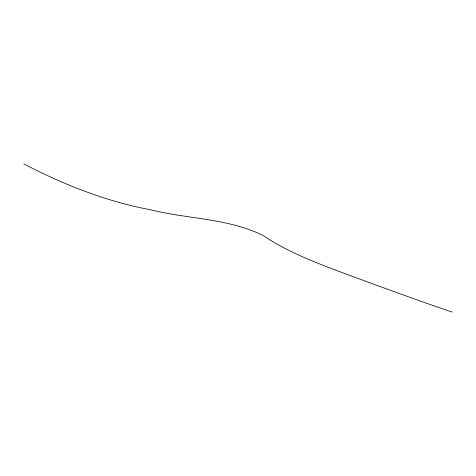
<?xml version="1.0" encoding="UTF-8"?>
<svg xmlns="http://www.w3.org/2000/svg" width="476" height="476" viewBox="0 0 476 476"><rect width="100%" height="100%" fill="white"/><g stroke="black" fill="none" stroke-linecap="round" stroke-linejoin="round"><path stroke-width="0.71" d="M452.2 312.095C417.636 300.421 383.424 287.736 349.164 275.211C319.461 264.061 289.295 253.113 262.788 235.317C227.915 218.24 187.514 219.079 150.339 209.732C105.993 201.413 63.719 184.658 23.8 163.905"/></g></svg>
